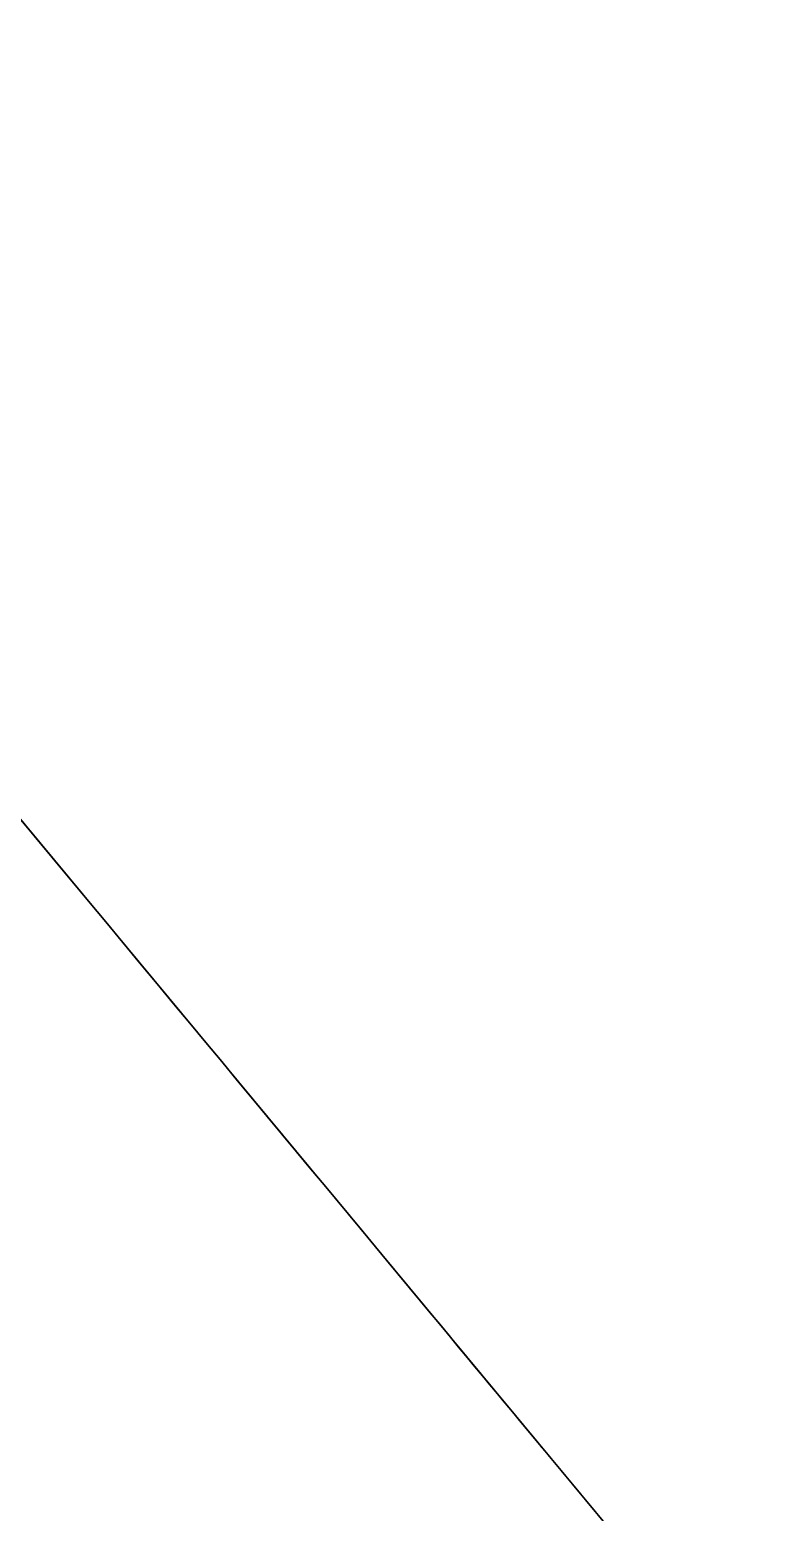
# Model space of a CAD drawing. Header units: metres. Extents: x 0 to 420, y 0 to 297.
# Drawn here: x 137.337 to 139.565, y 69.651 to 74.184 of the extents above; entities that cross this region are included whole.
import ezdxf

# ---------------------------------------------------------------- set-up
doc = ezdxf.new("R2010")
doc.units = ezdxf.units.M

msp = doc.modelspace()

# ---------------------------------------------------------------- linework, layer by layer
at = {"layer": 'GEOMETRY'}
for p, q in [((128.3649, 82.5445), (141.3926, 66.8509)), ((128.3649, 82.5445), (142.0415, 66.0691)), ((137.2962, 71.7855), (137.3514, 71.7191)), ((137.3514, 71.7191), (137.2962, 71.7855)), ((137.2962, 71.7855), (137.3514, 71.7191)), ((137.3514, 71.7191), (137.2962, 71.7855)), ((137.3514, 71.7191), (137.4066, 71.6526)), ((137.4066, 71.6526), (137.3514, 71.7191)), ((137.3514, 71.7191), (137.4066, 71.6526)), ((137.4066, 71.6526), (137.3514, 71.7191)), ((137.4066, 71.6526), (137.4617, 71.5862)), ((137.4617, 71.5862), (137.4066, 71.6526)), ((137.4066, 71.6526), (137.4617, 71.5862)), ((137.4617, 71.5862), (137.4066, 71.6526)), ((137.4617, 71.5862), (137.5169, 71.5197)), ((137.5169, 71.5197), (137.4617, 71.5862)), ((137.4617, 71.5862), (137.5169, 71.5197)), ((137.5169, 71.5197), (137.4617, 71.5862)), ((137.5169, 71.5197), (137.5699, 71.4558)), ((137.5699, 71.4558), (137.5169, 71.5197)), ((137.5169, 71.5197), (137.5699, 71.4558)), ((137.5699, 71.4558), (137.5169, 71.5197)), ((137.5699, 71.4558), (137.6222, 71.3929)), ((137.6222, 71.3929), (137.5699, 71.4558)), ((137.5699, 71.4558), (137.6222, 71.3929)), ((137.6222, 71.3929), (137.5699, 71.4558)), ((137.6222, 71.3929), (137.6744, 71.3299)), ((137.6744, 71.3299), (137.6222, 71.3929)), ((137.6222, 71.3929), (137.6744, 71.3299)), ((137.6744, 71.3299), (137.6222, 71.3929)), ((137.6744, 71.3299), (137.7267, 71.267)), ((137.7267, 71.267), (137.6744, 71.3299)), ((137.6744, 71.3299), (137.7267, 71.267)), ((137.7267, 71.267), (137.6744, 71.3299)), ((137.7267, 71.267), (137.7784, 71.2047)), ((137.7784, 71.2047), (137.7267, 71.267)), ((137.7267, 71.267), (137.7784, 71.2047)), ((137.7784, 71.2047), (137.7267, 71.267)), ((137.7784, 71.2047), (137.8271, 71.146)), ((137.8271, 71.146), (137.7784, 71.2047)), ((137.7784, 71.2047), (137.8271, 71.146)), ((137.8271, 71.146), (137.7784, 71.2047)), ((137.8271, 71.146), (137.8758, 71.0874)), ((137.8758, 71.0874), (137.8271, 71.146)), ((137.8271, 71.146), (137.8758, 71.0874)), ((137.8758, 71.0874), (137.8271, 71.146)), ((137.8758, 71.0874), (137.9245, 71.0287)), ((137.9245, 71.0287), (137.8758, 71.0874)), ((137.8758, 71.0874), (137.9245, 71.0287)), ((137.9245, 71.0287), (137.8758, 71.0874)), ((137.9245, 71.0287), (137.9732, 70.9701)), ((137.9732, 70.9701), (137.9245, 71.0287)), ((137.9245, 71.0287), (137.9732, 70.9701)), ((137.9732, 70.9701), (137.9245, 71.0287)), ((137.9732, 70.9701), (138.0195, 70.9143)), ((138.0195, 70.9143), (137.9732, 70.9701)), ((137.9732, 70.9701), (138.0195, 70.9143)), ((138.0195, 70.9143), (137.9732, 70.9701)), ((138.0195, 70.9143), (138.064, 70.8607)), ((138.064, 70.8607), (138.0195, 70.9143)), ((138.0195, 70.9143), (138.064, 70.8607)), ((138.064, 70.8607), (138.0195, 70.9143)), ((138.064, 70.8607), (138.1085, 70.807)), ((138.1085, 70.807), (138.064, 70.8607)), ((138.064, 70.8607), (138.1085, 70.807)), ((138.1085, 70.807), (138.064, 70.8607)), ((138.1085, 70.807), (138.153, 70.7534)), ((138.153, 70.7534), (138.1085, 70.807)), ((138.1085, 70.807), (138.153, 70.7534)), ((138.153, 70.7534), (138.1085, 70.807)), ((138.153, 70.7534), (138.1975, 70.6998)), ((138.1975, 70.6998), (138.153, 70.7534)), ((138.153, 70.7534), (138.1975, 70.6998)), ((138.1975, 70.6998), (138.153, 70.7534)), ((138.1975, 70.6998), (138.2373, 70.6519)), ((138.2373, 70.6519), (138.1975, 70.6998)), ((138.1975, 70.6998), (138.2373, 70.6519)), ((138.2373, 70.6519), (138.1975, 70.6998)), ((138.2373, 70.6519), (138.2771, 70.604)), ((138.2771, 70.604), (138.2373, 70.6519)), ((138.2373, 70.6519), (138.2771, 70.604)), ((138.2771, 70.604), (138.2373, 70.6519)), ((138.2771, 70.604), (138.3169, 70.556)), ((138.3169, 70.556), (138.2771, 70.604)), ((138.2771, 70.604), (138.3169, 70.556)), ((138.3169, 70.556), (138.2771, 70.604)), ((138.3169, 70.556), (138.3566, 70.5081)), ((138.3566, 70.5081), (138.3169, 70.556)), ((138.3169, 70.556), (138.3566, 70.5081)), ((138.3566, 70.5081), (138.3169, 70.556)), ((138.3566, 70.5081), (138.3942, 70.4629)), ((138.3942, 70.4629), (138.3566, 70.5081)), ((138.3566, 70.5081), (138.3942, 70.4629)), ((138.3942, 70.4629), (138.3566, 70.5081)), ((138.3942, 70.4629), (138.4287, 70.4213)), ((138.4287, 70.4213), (138.3942, 70.4629)), ((138.3942, 70.4629), (138.4287, 70.4213)), ((138.4287, 70.4213), (138.3942, 70.4629)), ((138.4287, 70.4213), (138.4633, 70.3797)), ((138.4633, 70.3797), (138.4287, 70.4213)), ((138.4287, 70.4213), (138.4633, 70.3797)), ((138.4633, 70.3797), (138.4287, 70.4213)), ((138.4633, 70.3797), (138.4978, 70.3381)), ((138.4978, 70.3381), (138.4633, 70.3797)), ((138.4633, 70.3797), (138.4978, 70.3381)), ((138.4978, 70.3381), (138.4633, 70.3797)), ((138.4978, 70.3381), (138.5323, 70.2964)), ((138.5323, 70.2964), (138.4978, 70.3381)), ((138.4978, 70.3381), (138.5323, 70.2964)), ((138.5323, 70.2964), (138.4978, 70.3381)), ((138.5323, 70.2964), (138.562, 70.2607)), ((138.562, 70.2607), (138.5323, 70.2964)), ((138.5323, 70.2964), (138.562, 70.2607)), ((138.562, 70.2607), (138.5323, 70.2964)), ((138.562, 70.2607), (138.5909, 70.2259)), ((138.5909, 70.2259), (138.562, 70.2607)), ((138.562, 70.2607), (138.5909, 70.2259)), ((138.5909, 70.2259), (138.562, 70.2607)), ((138.5909, 70.2259), (138.6198, 70.1911)), ((138.6198, 70.1911), (138.5909, 70.2259)), ((138.5909, 70.2259), (138.6198, 70.1911)), ((138.6198, 70.1911), (138.5909, 70.2259)), ((138.6198, 70.1911), (138.6487, 70.1563)), ((138.6487, 70.1563), (138.6198, 70.1911)), ((138.6198, 70.1911), (138.6487, 70.1563)), ((138.6487, 70.1563), (138.6198, 70.1911)), ((138.6487, 70.1563), (138.6758, 70.1236)), ((138.6758, 70.1236), (138.6487, 70.1563)), ((138.6487, 70.1563), (138.6758, 70.1236)), ((138.6758, 70.1236), (138.6487, 70.1563)), ((138.6758, 70.1236), (138.6987, 70.0961)), ((138.6987, 70.0961), (138.6758, 70.1236)), ((138.6758, 70.1236), (138.6987, 70.0961)), ((138.6987, 70.0961), (138.6758, 70.1236)), ((138.6987, 70.0961), (138.7215, 70.0686)), ((138.7215, 70.0686), (138.6987, 70.0961)), ((138.6987, 70.0961), (138.7215, 70.0686)), ((138.7215, 70.0686), (138.6987, 70.0961)), ((138.7215, 70.0686), (138.7444, 70.0411)), ((138.7444, 70.0411), (138.7215, 70.0686)), ((138.7215, 70.0686), (138.7444, 70.0411)), ((138.7444, 70.0411), (138.7215, 70.0686)), ((138.7444, 70.0411), (138.7672, 70.0135)), ((138.7672, 70.0135), (138.7444, 70.0411)), ((138.7444, 70.0411), (138.7672, 70.0135)), ((138.7672, 70.0135), (138.7444, 70.0411)), ((138.7672, 70.0135), (138.7855, 69.9915)), ((138.7855, 69.9915), (138.7672, 70.0135)), ((138.7672, 70.0135), (138.7855, 69.9915)), ((138.7855, 69.9915), (138.7672, 70.0135)), ((138.7855, 69.9915), (138.8021, 69.9715)), ((138.8021, 69.9715), (138.7855, 69.9915)), ((138.7855, 69.9915), (138.8021, 69.9715)), ((138.8021, 69.9715), (138.7855, 69.9915)), ((138.8021, 69.9715), (138.8186, 69.9516)), ((138.8186, 69.9516), (138.8021, 69.9715)), ((138.8021, 69.9715), (138.8186, 69.9516)), ((138.8186, 69.9516), (138.8021, 69.9715)), ((138.8186, 69.9516), (138.8351, 69.9317)), ((138.8351, 69.9317), (138.8186, 69.9516)), ((138.8186, 69.9516), (138.8351, 69.9317)), ((138.8351, 69.9317), (138.8186, 69.9516)), ((138.8351, 69.9317), (138.8507, 69.9129)), ((138.8507, 69.9129), (138.8351, 69.9317)), ((138.8351, 69.9317), (138.8507, 69.9129)), ((138.8507, 69.9129), (138.8351, 69.9317)), ((138.8507, 69.9129), (138.8607, 69.9009)), ((138.8607, 69.9009), (138.8507, 69.9129)), ((138.8507, 69.9129), (138.8607, 69.9009)), ((138.8607, 69.9009), (138.8507, 69.9129)), ((138.8607, 69.9009), (138.8707, 69.8889)), ((138.8707, 69.8889), (138.8607, 69.9009)), ((138.8607, 69.9009), (138.8707, 69.8889)), ((138.8707, 69.8889), (138.8607, 69.9009)), ((138.8707, 69.8889), (138.8807, 69.8768)), ((138.8807, 69.8768), (138.8707, 69.8889)), ((138.8707, 69.8889), (138.8807, 69.8768)), ((138.8807, 69.8768), (138.8707, 69.8889)), ((138.8807, 69.8768), (138.8907, 69.8648)), ((138.8907, 69.8648), (138.8807, 69.8768)), ((138.8807, 69.8768), (138.8907, 69.8648)), ((138.8907, 69.8648), (138.8807, 69.8768)), ((138.8907, 69.8648), (138.8969, 69.8573)), ((138.8969, 69.8573), (138.8907, 69.8648)), ((138.8907, 69.8648), (138.8969, 69.8573)), ((138.8969, 69.8573), (138.8907, 69.8648)), ((138.8969, 69.8573), (138.9002, 69.8533)), ((138.9002, 69.8533), (138.8969, 69.8573)), ((138.8969, 69.8573), (138.9002, 69.8533)), ((138.9002, 69.8533), (138.8969, 69.8573)), ((138.9002, 69.8533), (138.9036, 69.8492)), ((138.9036, 69.8492), (138.9002, 69.8533)), ((138.9002, 69.8533), (138.9036, 69.8492)), ((138.9036, 69.8492), (138.9002, 69.8533)), ((138.9036, 69.8492), (138.9069, 69.8452)), ((138.9069, 69.8452), (138.9036, 69.8492)), ((138.9036, 69.8492), (138.9069, 69.8452)), ((138.9069, 69.8452), (138.9036, 69.8492)), ((138.9069, 69.8452), (138.9103, 69.8412)), ((138.9103, 69.8412), (138.9069, 69.8452)), ((138.9069, 69.8452), (138.9103, 69.8412)), ((138.9103, 69.8412), (138.9069, 69.8452))]:
    msp.add_line(p, q, dxfattribs=at)

doc.saveas('drawing.dxf')
